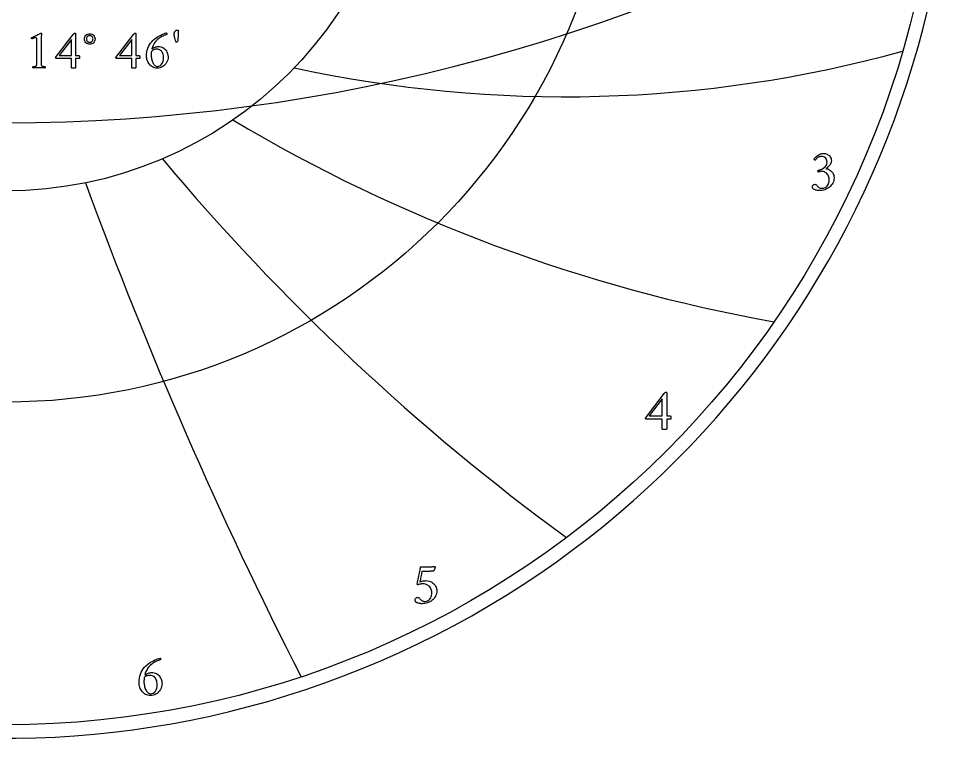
# Model space of a CAD drawing. Header units: millimetres. Extents: x -71 to 71, y -71 to 73.
# Drawn here: x 1 to 71.2, y -71.2 to -17.1 of the extents above; entities that cross this region are included whole.
import ezdxf

# ---------------------------------------------------------------- set-up
doc = ezdxf.new("R2010")
doc.units = ezdxf.units.MM
for name, color, linetype in [('CUT_OUTER', 1, 'Continuous'), ('ENGRAVE', 7, 'Continuous'), ('ENGRAVE_FINE', 8, 'Continuous'), ('TEXT', 5, 'Continuous')]:
    doc.layers.add(name, color=color, linetype=linetype)

msp = doc.modelspace()

# ---------------------------------------------------------------- linework, layer by layer
at = {"layer": 'CUT_OUTER'}
msp.add_arc((-0.0002, -0.0002), 71.2199, 143.788848, 87.803032, dxfattribs=at)
at = {"layer": 'ENGRAVE'}
for radius in [70.2, 45.9522, 30.0798]:
    msp.add_circle((0, 0), radius, dxfattribs=at)
for centre, radius, start, end in [((42.0451, 72.8242), 95.8267, 257.748266, 285.350766), ((78.9452, 78.9452), 120.7324, 239.187147, 259.889022), ((144.5933, 83.481), 173.1702, 219.929865, 233.731116), ((321.9612, 86.2692), 336.4714, 200.119644, 207.020269)]:
    msp.add_arc(centre, radius, start, end, dxfattribs=at)
at = {"layer": 'ENGRAVE_FINE'}
msp.add_arc((0, 111.4929), 136.4429, 239.147014, 300.852986, dxfattribs=at)
at = {"layer": 'TEXT'}
for points in [[(2.3706, -20.3598), (2.3706, -18.7199), (2.3694, -18.6797), (2.3659, -18.6462), (2.3601, -18.6195), (2.3519, -18.5995), (2.3409, -18.585), (2.3265, -18.5746), (2.3087, -18.5684), (2.2875, -18.5663), (2.2616, -18.5682), (2.2294, -18.5741), (2.191, -18.5838), (2.1464, -18.5974), (2.1015, -18.6123), (2.0623, -18.626), (2.0288, -18.6383), (2.0011, -18.6493), (1.9847, -18.634), (1.9731, -18.6171), (1.966, -18.5987), (1.9637, -18.5787), (1.9637, -18.5785), (1.9637, -18.5777), (1.9637, -18.5764), (1.9637, -18.5746), (1.9642, -18.5671), (1.9658, -18.5611), (1.9684, -18.5567), (1.972, -18.5538), (2.0547, -18.5163), (2.1365, -18.4786), (2.2176, -18.4406), (2.2979, -18.4023), (2.3745, -18.3656), (2.4443, -18.3322), (2.5073, -18.3023), (2.5636, -18.2757), (2.6102, -18.2539), (2.6441, -18.2383), (2.6652, -18.229), (2.6736, -18.2259), (2.6819, -18.2259), (2.6915, -18.2274), (2.6996, -18.2321), (2.7061, -18.2399), (2.711, -18.2508), (2.7149, -18.2627), (2.7183, -18.2736), (2.7211, -18.2835), (2.7235, -18.2923), (2.7224, -18.2986), (2.7193, -18.3177), (2.7141, -18.3495), (2.7069, -18.394), (2.6996, -18.4502), (2.6944, -18.517), (2.6913, -18.5944), (2.6902, -18.6825), (2.6902, -20.3598), (2.6904, -20.4047), (2.6908, -20.448), (2.6914, -20.4898), (2.6923, -20.53), (2.6943, -20.5676), (2.698, -20.6016), (2.7036, -20.632), (2.711, -20.6587), (2.718, -20.6688), (2.7307, -20.6784), (2.7491, -20.6875), (2.7733, -20.6961), (2.8007, -20.7037), (2.8288, -20.7101), (2.8577, -20.7151), (2.8874, -20.7189), (2.9153, -20.7216), (2.9388, -20.7236), (2.9579, -20.7247), (2.9726, -20.7251), (2.9781, -20.735), (2.9824, -20.748), (2.9854, -20.764), (2.9871, -20.7832), (2.987, -20.8024), (2.9845, -20.8185), (2.9797, -20.8315), (2.9726, -20.8414), (2.9116, -20.8373), (2.8532, -20.8336), (2.7974, -20.8301), (2.7442, -20.8268), (2.6913, -20.8241), (2.6363, -20.8222), (2.5792, -20.821), (2.52, -20.8206), (2.4632, -20.821), (2.409, -20.8222), (2.3573, -20.8241), (2.3083, -20.8268), (2.2587, -20.8301), (2.2055, -20.8336), (2.1487, -20.8373), (2.0883, -20.8414), (2.0811, -20.8315), (2.0763, -20.8185), (2.0739, -20.8024), (2.0737, -20.7832), (2.0754, -20.764), (2.0784, -20.748), (2.0827, -20.735), (2.0883, -20.7251), (2.1029, -20.7247), (2.122, -20.7236), (2.1455, -20.7216), (2.1734, -20.7189), (2.2031, -20.7151), (2.232, -20.7101), (2.2602, -20.7037), (2.2875, -20.6961), (2.3114, -20.6875), (2.3291, -20.6784), (2.3405, -20.6688), (2.3457, -20.6587), (2.3532, -20.632), (2.3592, -20.6016), (2.3636, -20.5676), (2.3664, -20.53), (2.3682, -20.4898), (2.3695, -20.448), (2.3703, -20.4047), (2.3706, -20.3598)], [(5.2227, -18.2175), (5.2382, -18.2191), (5.2513, -18.2238), (5.262, -18.2316), (5.2705, -18.2425), (5.2768, -18.2549), (5.2814, -18.2674), (5.2841, -18.2798), (5.285, -18.2923), (5.285, -19.8906), (5.5258, -19.8906), (5.5359, -19.8938), (5.5455, -19.9031), (5.5546, -19.9187), (5.5632, -19.9405), (5.5704, -19.9664), (5.5756, -19.9944), (5.5787, -20.0245), (5.5798, -20.0567), (5.579, -20.078), (5.5767, -20.0962), (5.5728, -20.1112), (5.5673, -20.1231), (5.285, -20.1231), (5.285, -20.8331), (5.2833, -20.8337), (5.2783, -20.8357), (5.2698, -20.8389), (5.258, -20.8434), (5.2387, -20.848), (5.2077, -20.8512), (5.165, -20.8532), (5.1106, -20.8538), (5.0471, -20.8517), (5.0017, -20.8455), (4.9744, -20.8351), (4.9653, -20.8206), (4.9653, -20.1231), (3.8236, -20.1231), (3.8139, -20.1163), (3.8055, -20.1081), (3.7983, -20.0986), (3.7925, -20.0879), (3.788, -20.0768), (3.7847, -20.0666), (3.7828, -20.0571), (3.7821, -20.0484), (5.1023, -18.3213), (5.1137, -18.308), (5.1272, -18.2928), (5.1428, -18.2758), (5.1605, -18.257), (5.1784, -18.2397), (5.1947, -18.2274), (5.2095, -18.22), (5.2227, -18.2175)], [(9.7521, -18.2175), (9.7676, -18.2191), (9.7807, -18.2238), (9.7914, -18.2316), (9.7999, -18.2425), (9.8062, -18.2549), (9.8108, -18.2674), (9.8135, -18.2798), (9.8144, -18.2923), (9.8144, -19.8906), (10.0552, -19.8906), (10.0653, -19.8938), (10.0749, -19.9031), (10.084, -19.9187), (10.0926, -19.9405), (10.0998, -19.9664), (10.105, -19.9944), (10.1081, -20.0245), (10.1092, -20.0567), (10.1084, -20.078), (10.1061, -20.0962), (10.1022, -20.1112), (10.0967, -20.1231), (9.8144, -20.1231), (9.8144, -20.8331), (9.8127, -20.8337), (9.8077, -20.8357), (9.7992, -20.8389), (9.7874, -20.8434), (9.7681, -20.848), (9.7371, -20.8512), (9.6944, -20.8532), (9.64, -20.8538), (9.5765, -20.8517), (9.5311, -20.8455), (9.5038, -20.8351), (9.4947, -20.8206), (9.4947, -20.1231), (8.353, -20.1231), (8.3433, -20.1163), (8.3349, -20.1081), (8.3277, -20.0986), (8.3219, -20.0879), (8.3174, -20.0768), (8.3141, -20.0666), (8.3122, -20.0571), (8.3115, -20.0484), (9.6317, -18.3213), (9.6432, -18.308), (9.6567, -18.2928), (9.6722, -18.2758), (9.6899, -18.257), (9.7078, -18.2397), (9.7241, -18.2274), (9.7389, -18.22), (9.7521, -18.2175)], [(11.4875, -19.2264), (11.5891, -19.2313), (11.6821, -19.2461), (11.7666, -19.2708), (11.8425, -19.3053), (11.9105, -19.3474), (11.9712, -19.3951), (12.0246, -19.4481), (12.0708, -19.5066), (12.1104, -19.5686), (12.144, -19.6322), (12.1716, -19.6973), (12.1933, -19.764), (12.2096, -19.8298), (12.2213, -19.8922), (12.2283, -19.9512), (12.2307, -20.0069), (12.2238, -20.117), (12.2031, -20.2233), (12.1688, -20.3257), (12.1206, -20.4241), (12.061, -20.516), (11.9919, -20.5985), (11.9136, -20.6717), (11.8259, -20.7355), (11.7305, -20.7873), (11.6292, -20.8242), (11.5219, -20.8464), (11.4086, -20.8538), (11.3195, -20.8488), (11.2348, -20.8336), (11.1545, -20.8083), (11.0786, -20.7729), (11.0076, -20.7291), (10.9421, -20.6789), (10.882, -20.6222), (10.8274, -20.5591), (10.7785, -20.4907), (10.7356, -20.4184), (10.6986, -20.3423), (10.6676, -20.2622), (10.643, -20.1804), (10.6255, -20.0987), (10.615, -20.0174), (10.6115, -19.9363), (10.6178, -19.7827), (10.6364, -19.6332), (10.6676, -19.4879), (10.7112, -19.3468), (10.7667, -19.2121), (10.8336, -19.0863), (10.912, -18.9693), (11.0018, -18.861), (11.0772, -18.7837), (11.158, -18.7095), (11.2443, -18.6384), (11.336, -18.5704), (11.4309, -18.5063), (11.527, -18.4469), (11.624, -18.3922), (11.7221, -18.3421), (11.819, -18.2977), (11.9125, -18.2601), (12.0027, -18.2292), (12.0895, -18.2051), (12.1027, -18.2081), (12.1134, -18.217), (12.1214, -18.232), (12.1269, -18.2528), (12.1305, -18.275), (12.1331, -18.2938), (12.1346, -18.3093), (12.1352, -18.3213), (12.0686, -18.3442), (11.9976, -18.3712), (11.9223, -18.4023), (11.8425, -18.4376), (11.7604, -18.4781), (11.678, -18.5248), (11.5953, -18.5777), (11.5124, -18.6369), (11.4315, -18.7032), (11.3547, -18.7775), (11.282, -18.8599), (11.2135, -18.9503), (11.151, -19.0498), (11.0962, -19.1594), (11.0493, -19.2792), (11.0101, -19.4091), (11.0656, -19.3679), (11.1242, -19.3317), (11.186, -19.3005), (11.2509, -19.2741), (11.3155, -19.2532), (11.3765, -19.2383), (11.4338, -19.2294), (11.4875, -19.2264)], [(12.8949, -17.9934), (12.9247, -17.9967), (12.952, -18.0069), (12.9766, -18.0237), (12.9987, -18.0473), (12.9984, -18.0716), (12.9977, -18.1029), (12.9964, -18.1411), (12.9945, -18.1864), (12.9922, -18.2366), (12.9894, -18.2897), (12.986, -18.3456), (12.9821, -18.4044), (12.9778, -18.4643), (12.9733, -18.5237), (12.9685, -18.5826), (12.9634, -18.641), (12.9584, -18.6968), (12.9536, -18.7479), (12.949, -18.7944), (12.9447, -18.8361), (12.9318, -18.8579), (12.9136, -18.8777), (12.8902, -18.8953), (12.8617, -18.9109), (12.85, -18.9093), (12.8399, -18.9046), (12.8313, -18.8969), (12.8243, -18.886), (12.7929, -18.7802), (12.7652, -18.683), (12.741, -18.5944), (12.7205, -18.5144), (12.7042, -18.4429), (12.6925, -18.38), (12.6855, -18.3256), (12.6832, -18.2798), (12.6849, -18.2502), (12.6899, -18.2196), (12.6984, -18.188), (12.7102, -18.1553), (12.725, -18.1232), (12.7423, -18.0935), (12.7623, -18.0661), (12.7849, -18.0411), (12.8097, -18.0202), (12.8363, -18.0053), (12.8647, -17.9963), (12.8949, -17.9934)], [(4.9653, -18.7033), (4.0561, -19.8906), (4.9653, -19.8906)], [(5.941, -18.6576), (5.9484, -18.5777), (5.9705, -18.504), (6.0075, -18.4365), (6.0593, -18.3753), (6.1214, -18.3245), (6.1895, -18.2881), (6.2636, -18.2663), (6.3437, -18.2591), (6.4235, -18.2663), (6.4968, -18.2881), (6.5636, -18.3245), (6.6239, -18.3753), (6.6738, -18.4365), (6.7095, -18.504), (6.7309, -18.5777), (6.7381, -18.6576), (6.7309, -18.7375), (6.7095, -18.8112), (6.6738, -18.8787), (6.6239, -18.9399), (6.5636, -18.9908), (6.4968, -19.0271), (6.4235, -19.0489), (6.3437, -19.0562), (6.2636, -19.0489), (6.1895, -19.0271), (6.1214, -18.9908), (6.0593, -18.9399), (6.0075, -18.8787), (5.9705, -18.8112), (5.9484, -18.7375), (5.941, -18.6576)], [(6.0904, -18.6576), (6.0951, -18.7076), (6.1091, -18.7536), (6.1325, -18.7958), (6.1651, -18.8341), (6.2043, -18.8658), (6.2471, -18.8886), (6.2936, -18.9022), (6.3437, -18.9067), (6.3935, -18.9022), (6.4392, -18.8886), (6.4807, -18.8658), (6.518, -18.8341), (6.5489, -18.7958), (6.571, -18.7536), (6.5842, -18.7076), (6.5886, -18.6576), (6.5842, -18.6077), (6.571, -18.5616), (6.5489, -18.5194), (6.518, -18.4812), (6.4807, -18.4494), (6.4392, -18.4267), (6.3935, -18.4131), (6.3437, -18.4085), (6.2936, -18.4131), (6.2471, -18.4267), (6.2043, -18.4494), (6.1651, -18.4812), (6.1325, -18.5194), (6.1091, -18.5616), (6.0951, -18.6077), (6.0904, -18.6576)], [(9.4947, -18.7033), (8.5855, -19.8906), (9.4947, -19.8906)], [(10.9769, -19.5876), (10.973, -19.6211), (10.9696, -19.655), (10.9667, -19.6896), (10.9644, -19.7246), (10.9626, -19.7599), (10.9613, -19.7952), (10.9605, -19.8305), (10.9603, -19.8657), (10.9621, -19.935), (10.9675, -20.0059), (10.9766, -20.0783), (10.9893, -20.1522), (11.0058, -20.2256), (11.0262, -20.2965), (11.0504, -20.3647), (11.0786, -20.4304), (11.1106, -20.4917), (11.1466, -20.5471), (11.1864, -20.5966), (11.2301, -20.64), (11.2776, -20.6754), (11.3287, -20.7007), (11.3835, -20.7159), (11.4418, -20.721), (11.535, -20.7096), (11.6193, -20.6753), (11.6948, -20.6182), (11.7615, -20.5383), (11.816, -20.4413), (11.8549, -20.3328), (11.8783, -20.2129), (11.8861, -20.0816), (11.8828, -19.996), (11.8731, -19.9135), (11.8569, -19.8341), (11.8342, -19.7578), (11.8045, -19.6867), (11.7672, -19.6229), (11.7225, -19.5663), (11.6702, -19.517), (11.6097, -19.477), (11.5404, -19.4485), (11.4623, -19.4314), (11.3754, -19.4257), (11.3307, -19.4274), (11.2836, -19.4324), (11.2341, -19.4408), (11.1824, -19.4527), (11.1298, -19.4712), (11.0781, -19.4999), (11.0271, -19.5387), (10.9769, -19.5876)], [(61.491, -27.2576), (61.5477, -27.2617), (61.6072, -27.2737), (61.6695, -27.2938), (61.7345, -27.3219), (61.7986, -27.3577), (61.858, -27.401), (61.9126, -27.4518), (61.9626, -27.5101), (62.0043, -27.5754), (62.034, -27.6473), (62.0519, -27.726), (62.0578, -27.8112), (62.0535, -27.8785), (62.0407, -27.9429), (62.0192, -28.0047), (61.9892, -28.0636), (61.9532, -28.1192), (61.9139, -28.171), (61.8713, -28.2189), (61.8253, -28.2629), (61.779, -28.3027), (61.7351, -28.3382), (61.6937, -28.3692), (61.6548, -28.3957), (61.7179, -28.4088), (61.7833, -28.4301), (61.8508, -28.4597), (61.9205, -28.4976), (61.9888, -28.5437), (62.0517, -28.5978), (62.1094, -28.6599), (62.1619, -28.7301), (62.2055, -28.8083), (62.2366, -28.8945), (62.2553, -28.9887), (62.2615, -29.091), (62.2556, -29.1991), (62.2377, -29.3019), (62.208, -29.3995), (62.1663, -29.4918), (62.1148, -29.5781), (62.0556, -29.6578), (61.9886, -29.7309), (61.9139, -29.7973), (61.8329, -29.8567), (61.7473, -29.9086), (61.6569, -29.953), (61.5618, -29.99), (61.4639, -30.019), (61.3648, -30.0398), (61.2646, -30.0522), (61.1633, -30.0564), (61.1186, -30.0549), (61.0686, -30.0503), (61.0134, -30.0427), (60.9529, -30.032), (60.8914, -30.0181), (60.8328, -30.0005), (60.7773, -29.9793), (60.7249, -29.9545), (60.7149, -29.9457), (60.7027, -29.9324), (60.6883, -29.9147), (60.6717, -29.8925), (60.6562, -29.8679), (60.6452, -29.8427), (60.6385, -29.817), (60.6363, -29.7907), (60.6398, -29.7464), (60.6501, -29.7065), (60.6674, -29.6711), (60.6917, -29.6401), (60.7203, -29.6149), (60.7509, -29.5969), (60.7834, -29.5861), (60.8179, -29.5826), (60.8598, -29.5868), (60.897, -29.5997), (60.9295, -29.6212), (60.9574, -29.6512), (60.983, -29.6845), (61.0088, -29.716), (61.035, -29.7454), (61.0614, -29.773), (61.0939, -29.8016), (61.1295, -29.8256), (61.1681, -29.8448), (61.2098, -29.8593), (61.2528, -29.87), (61.2956, -29.8776), (61.3381, -29.8822), (61.3803, -29.8837), (61.438, -29.8797), (61.496, -29.8676), (61.5542, -29.8476), (61.6128, -29.8195), (61.6691, -29.7821), (61.7207, -29.7342), (61.7676, -29.6758), (61.8098, -29.6069), (61.8447, -29.5265), (61.8696, -29.4336), (61.8846, -29.3283), (61.8895, -29.2106), (61.8846, -29.1246), (61.8696, -29.0439), (61.8447, -28.9685), (61.8098, -28.8984), (61.7671, -28.8343), (61.7185, -28.7771), (61.6641, -28.7269), (61.6039, -28.6836), (61.5398, -28.6487), (61.4738, -28.6238), (61.4059, -28.6089), (61.336, -28.6039), (61.3004, -28.6053), (61.2646, -28.6094), (61.2285, -28.6163), (61.1921, -28.626), (61.1576, -28.6363), (61.1273, -28.6448), (61.1011, -28.6518), (61.0791, -28.657), (61.0675, -28.6385), (61.0592, -28.6183), (61.0542, -28.5964), (61.0526, -28.5729), (61.0531, -28.5585), (61.0548, -28.5463), (61.0576, -28.5363), (61.0614, -28.5286), (61.1467, -28.5062), (61.2297, -28.4788), (61.3105, -28.4464), (61.3891, -28.409), (61.4629, -28.3663), (61.5292, -28.3177), (61.588, -28.2633), (61.6393, -28.2031), (61.681, -28.1363), (61.7107, -28.062), (61.7286, -27.9802), (61.7345, -27.8909), (61.7271, -27.8082), (61.7047, -27.7326), (61.6673, -27.6642), (61.615, -27.6031), (61.551, -27.5527), (61.4788, -27.5167), (61.3983, -27.4951), (61.3094, -27.4879), (61.243, -27.4919), (61.181, -27.504), (61.1234, -27.524), (61.0703, -27.5521), (61.022, -27.5845), (60.9789, -27.6175), (60.9412, -27.6509), (60.9086, -27.685), (60.8811, -27.7161), (60.8583, -27.7409), (60.8401, -27.7593), (60.8267, -27.7713), (60.8179, -27.7694), (60.809, -27.7636), (60.8002, -27.7539), (60.7913, -27.7403), (60.7835, -27.7248), (60.778, -27.7093), (60.7747, -27.6938), (60.7736, -27.6783), (60.8091, -27.6278), (60.8494, -27.5782), (60.8944, -27.5293), (60.9441, -27.4813), (60.9982, -27.4356), (61.0564, -27.3938), (61.1189, -27.3559), (61.1854, -27.3219), (61.256, -27.2938), (61.3305, -27.2737), (61.4088, -27.2617), (61.491, -27.2576)], [(49.6235, -45.1955), (49.64, -45.1972), (49.654, -45.2022), (49.6654, -45.2105), (49.6744, -45.2221), (49.6812, -45.2354), (49.6861, -45.2486), (49.689, -45.2619), (49.6899, -45.2752), (49.6899, -46.9801), (49.9468, -46.9801), (49.9576, -46.9835), (49.9678, -46.9934), (49.9775, -47.01), (49.9866, -47.0333), (49.9944, -47.061), (49.9999, -47.0909), (50.0032, -47.123), (50.0044, -47.1573), (50.0035, -47.18), (50.001, -47.1994), (49.9969, -47.2154), (49.9911, -47.2281), (49.6899, -47.2281), (49.6899, -47.9854), (49.6881, -47.9861), (49.6827, -47.9882), (49.6737, -47.9916), (49.6612, -47.9965), (49.6405, -48.0013), (49.6075, -48.0048), (49.5619, -48.0068), (49.5039, -48.0075), (49.4361, -48.0053), (49.3877, -47.9987), (49.3586, -47.9876), (49.349, -47.9721), (49.349, -47.2281), (48.1311, -47.2281), (48.1208, -47.2208), (48.1118, -47.2121), (48.1042, -47.202), (48.0979, -47.1905), (48.0931, -47.1787), (48.0896, -47.1678), (48.0876, -47.1577), (48.0869, -47.1484), (49.4951, -45.3062), (49.5073, -45.292), (49.5217, -45.2758), (49.5383, -45.2576), (49.5571, -45.2376), (49.5762, -45.2192), (49.5936, -45.206), (49.6094, -45.1981), (49.6235, -45.1955)], [(49.349, -45.7136), (48.3791, -46.9801), (49.349, -46.9801)], [(31.6023, -59.3704), (31.7258, -59.3776), (31.8397, -59.3992), (31.9439, -59.4352), (32.0384, -59.4855), (32.123, -59.5469), (32.1973, -59.6156), (32.2614, -59.6919), (32.3152, -59.7756), (32.3578, -59.8638), (32.3883, -59.9533), (32.4066, -60.0442), (32.4126, -60.1365), (32.4067, -60.2446), (32.3888, -60.3474), (32.3591, -60.445), (32.3174, -60.5373), (32.266, -60.6236), (32.2067, -60.7034), (32.1397, -60.7764), (32.065, -60.8428), (31.9841, -60.9022), (31.8984, -60.9541), (31.808, -60.9985), (31.713, -61.0355), (31.615, -61.0645), (31.5159, -61.0853), (31.4157, -61.0978), (31.3144, -61.1019), (31.2697, -61.1004), (31.2197, -61.0958), (31.1645, -61.0882), (31.1041, -61.0776), (31.0425, -61.0636), (30.9839, -61.046), (30.9284, -61.0248), (30.876, -61.0001), (30.866, -60.9912), (30.8539, -60.9779), (30.8395, -60.9602), (30.8229, -60.9381), (30.8074, -60.9134), (30.7963, -60.8882), (30.7896, -60.8625), (30.7874, -60.8362), (30.7909, -60.7919), (30.8013, -60.7521), (30.8186, -60.7166), (30.8428, -60.6856), (30.8714, -60.6605), (30.902, -60.6425), (30.9345, -60.6317), (30.969, -60.6281), (31.0109, -60.6324), (31.0481, -60.6452), (31.0807, -60.6667), (31.1085, -60.6967), (31.1341, -60.7301), (31.16, -60.7615), (31.1861, -60.791), (31.2126, -60.8185), (31.2451, -60.8471), (31.2806, -60.8711), (31.3192, -60.8903), (31.3609, -60.9048), (31.4039, -60.9155), (31.4467, -60.9231), (31.4892, -60.9277), (31.5314, -60.9292), (31.5891, -60.9252), (31.6471, -60.9131), (31.7053, -60.8931), (31.7639, -60.865), (31.8202, -60.8276), (31.8718, -60.7797), (31.9187, -60.7213), (31.9609, -60.6524), (31.9958, -60.572), (32.0207, -60.4792), (32.0357, -60.3739), (32.0407, -60.2561), (32.0364, -60.1868), (32.0235, -60.116), (32.0021, -60.0439), (31.972, -59.9705), (31.9326, -59.899), (31.8829, -59.8332), (31.823, -59.7728), (31.7528, -59.718), (31.6712, -59.6725), (31.5768, -59.64), (31.4697, -59.6205), (31.3498, -59.614), (31.3114, -59.6152), (31.2668, -59.619), (31.2162, -59.6252), (31.1594, -59.6339), (31.1038, -59.6443), (31.0565, -59.6555), (31.0174, -59.6675), (30.9867, -59.6804), (30.9802, -59.6792), (30.974, -59.6754), (30.968, -59.6692), (30.9623, -59.6605), (30.9575, -59.6504), (30.954, -59.64), (30.952, -59.6293), (30.9513, -59.6184), (30.9756, -59.4966), (31, -59.3748), (31.0243, -59.2531), (31.0487, -59.1313), (31.0726, -59.0116), (31.0958, -58.896), (31.118, -58.7846), (31.1395, -58.6774), (31.1593, -58.577), (31.1766, -58.4864), (31.1914, -58.4054), (31.2037, -58.3342), (31.8414, -58.3342), (31.8859, -58.3336), (31.9311, -58.332), (31.9767, -58.3292), (32.0229, -58.3253), (32.0675, -58.3207), (32.1082, -58.3159), (32.145, -58.3108), (32.1779, -58.3054), (32.2051, -58.3005), (32.2244, -58.2971), (32.2361, -58.295), (32.2399, -58.2943), (32.2506, -58.3007), (32.2604, -58.3065), (32.2694, -58.3117), (32.2776, -58.3165), (32.2844, -58.3214), (32.2892, -58.3275), (32.2921, -58.3347), (32.2931, -58.343), (32.2921, -58.3523), (32.2892, -58.3668), (32.2844, -58.3866), (32.2776, -58.4117), (32.269, -58.44), (32.2588, -58.4698), (32.2469, -58.5009), (32.2333, -58.5334), (32.2182, -58.5655), (32.2017, -58.5954), (32.1839, -58.6231), (32.1647, -58.6486), (32.1182, -58.653), (32.0672, -58.6574), (32.0119, -58.6619), (31.9521, -58.6663), (31.8873, -58.6702), (31.817, -58.6729), (31.7412, -58.6746), (31.6598, -58.6752), (31.2967, -58.6752), (31.2769, -58.773), (31.2574, -58.8717), (31.2382, -58.9712), (31.2192, -59.0715), (31.2002, -59.171), (31.181, -59.268), (31.1615, -59.3625), (31.1417, -59.4545), (31.1894, -59.4375), (31.2441, -59.4219), (31.3057, -59.4076), (31.3742, -59.3948), (31.4424, -59.3841), (31.5032, -59.3765), (31.5564, -59.3719), (31.6023, -59.3704)], [(10.9787, -66.2747), (11.0871, -66.28), (11.1863, -66.2957), (11.2764, -66.322), (11.3574, -66.3588), (11.4299, -66.4038), (11.4946, -66.4546), (11.5516, -66.5112), (11.6009, -66.5736), (11.6431, -66.6398), (11.679, -66.7076), (11.7084, -66.777), (11.7316, -66.8482), (11.749, -66.9183), (11.7614, -66.9849), (11.7689, -67.0479), (11.7714, -67.1072), (11.7641, -67.2247), (11.7421, -67.3381), (11.7054, -67.4473), (11.6541, -67.5523), (11.5904, -67.6503), (11.5168, -67.7383), (11.4332, -67.8163), (11.3396, -67.8844), (11.2379, -67.9396), (11.1298, -67.9791), (11.0154, -68.0027), (10.8946, -68.0106), (10.7995, -68.0052), (10.7091, -67.989), (10.6235, -67.9621), (10.5425, -67.9243), (10.4668, -67.8776), (10.3969, -67.8241), (10.3329, -67.7636), (10.2746, -67.6962), (10.2224, -67.6233), (10.1766, -67.5462), (10.1372, -67.465), (10.1041, -67.3796), (10.078, -67.2923), (10.0593, -67.2052), (10.0481, -67.1184), (10.0443, -67.032), (10.051, -66.8681), (10.0709, -66.7087), (10.1041, -66.5537), (10.1506, -66.4031), (10.2098, -66.2595), (10.2813, -66.1252), (10.3648, -66.0004), (10.4606, -65.885), (10.541, -65.8025), (10.6272, -65.7234), (10.7192, -65.6475), (10.8171, -65.575), (10.9184, -65.5067), (11.0208, -65.4433), (11.1243, -65.3849), (11.2289, -65.3315), (11.3323, -65.2841), (11.4321, -65.244), (11.5283, -65.2111), (11.6208, -65.1853), (11.635, -65.1885), (11.6463, -65.198), (11.6549, -65.214), (11.6607, -65.2362), (11.6646, -65.2599), (11.6673, -65.28), (11.669, -65.2964), (11.6696, -65.3093), (11.5986, -65.3337), (11.5229, -65.3625), (11.4425, -65.3957), (11.3574, -65.4333), (11.2698, -65.4765), (11.1819, -65.5263), (11.0937, -65.5828), (11.0053, -65.6459), (10.9189, -65.7166), (10.837, -65.7959), (10.7595, -65.8838), (10.6865, -65.9802), (10.6197, -66.0864), (10.5613, -66.2033), (10.5113, -66.331), (10.4695, -66.4696), (10.5287, -66.4257), (10.5912, -66.3871), (10.6571, -66.3537), (10.7263, -66.3256), (10.7952, -66.3033), (10.8603, -66.2874), (10.9214, -66.2779), (10.9787, -66.2747)], [(10.434, -66.66), (10.4299, -66.6957), (10.4263, -66.7319), (10.4232, -66.7687), (10.4207, -66.8061), (10.4188, -66.8437), (10.4174, -66.8814), (10.4166, -66.919), (10.4163, -66.9567), (10.4183, -67.0306), (10.4241, -67.1061), (10.4338, -67.1834), (10.4473, -67.2622), (10.4649, -67.3406), (10.4866, -67.4161), (10.5125, -67.4889), (10.5425, -67.5589), (10.5767, -67.6244), (10.615, -67.6835), (10.6575, -67.7362), (10.7042, -67.7826), (10.7548, -67.8203), (10.8093, -67.8473), (10.8677, -67.8635), (10.93, -67.8689), (11.0294, -67.8567), (11.1193, -67.8202), (11.1999, -67.7593), (11.271, -67.6741), (11.3291, -67.5706), (11.3706, -67.4549), (11.3955, -67.327), (11.4039, -67.1869), (11.4004, -67.0956), (11.39, -67.0076), (11.3727, -66.9229), (11.3485, -66.8415), (11.3168, -66.7657), (11.2771, -66.6976), (11.2293, -66.6373), (11.1736, -66.5847), (11.1091, -66.5421), (11.0352, -66.5116), (10.9519, -66.4934), (10.8592, -66.4873), (10.8114, -66.4891), (10.7612, -66.4945), (10.7085, -66.5035), (10.6532, -66.516), (10.5972, -66.5358), (10.542, -66.5664), (10.4876, -66.6078), (10.434, -66.66)]]:
    msp.add_lwpolyline(points, close=True, dxfattribs=at)

doc.saveas('drawing.dxf')
